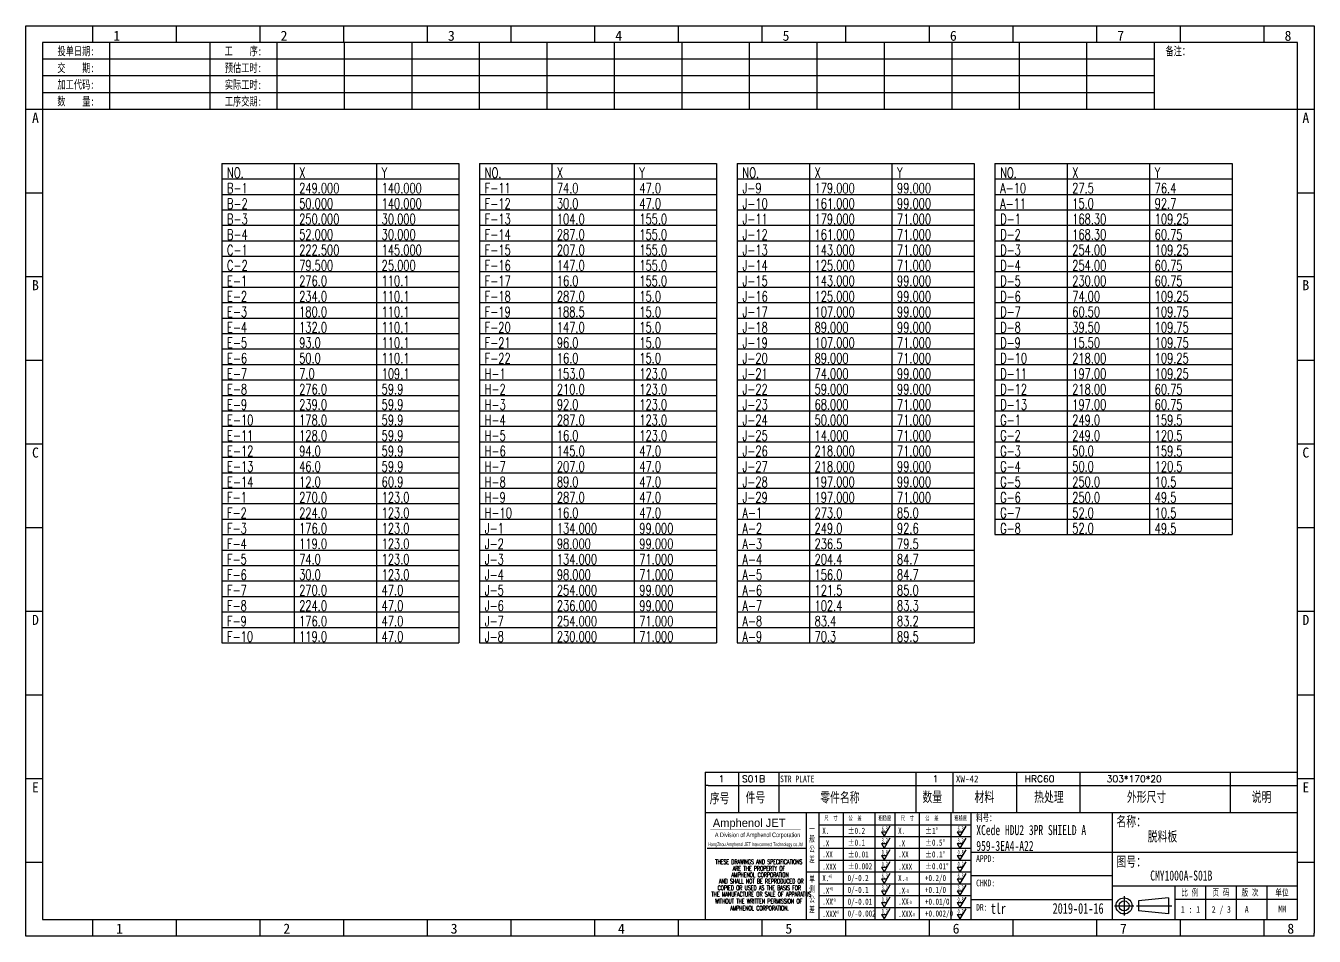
# Model space of a CAD drawing. Header units: millimetres. Extents: x -2852 to 5627, y -2271 to 1849.
# Drawn here: x 4997 to 5627, y -171 to 274 of the extents above; entities that cross this region are included whole.
import ezdxf
from ezdxf.enums import TextEntityAlignment as Align

# ---------------------------------------------------------------- set-up
doc = ezdxf.new("R2010")
doc.units = ezdxf.units.MM
doc.layers.add('1', color=7, linetype='Continuous')
doc.layers.add('41', color=1, linetype='Continuous')
doc.styles.add('CH', font='仿宋_GB2312_0.ttf')
doc.styles.add('jet01', font='simplex.shx', dxfattribs={"width": 0.7, "bigfont": 'hztxt.shx'})
doc.styles.add('SIMPLEX', font='SIMPLEX')
doc.styles.get("Standard").update_dxf_attribs({"font": '仿宋_GB2312_0.ttf', "width": 0.7})
doc.styles.add('TEXTSTYLE_1', font='TRIUMB.TTF')
doc.styles.add('TEXTSTYLE_2', font='TRIUM.TTF')
doc.styles.add('tk', font='', dxfattribs={"width": 0.7})
doc.styles.add('tk 2', font='仿宋_GB2312_0.ttf', dxfattribs={"width": 0.65})
doc.styles.add('tk 4', font='simplex.shx', dxfattribs={"width": 0.65, "bigfont": 'bigfont.shx'})
doc.styles.get('tk').set_extended_font_data('NSimSun')

# ---------------------------------------------------------------- blocks, each defined once
blk = doc.blocks.new('A3-N')
at = {"layer": '1', "color": 1}
for p, q in [((0, 0), (0, 296.73)), ((0, 296.73), (420, 296.73)), ((21.82, 291.27), (21.82, 296.73)), ((49.09, 291.27), (49.09, 296.73)), ((76.36, 291.27), (76.36, 296.73)), ((103.64, 291.27), (103.64, 296.73)), ((103.64, 291.27), (103.64, 296.73)), ((103.64, 291.27), (103.64, 296.73)), ((130.91, 291.27), (130.91, 296.73)), ((158.18, 291.27), (158.18, 296.73)), ((185.45, 291.27), (185.45, 296.73)), ((212.73, 291.27), (212.73, 296.73)), ((240, 291.27), (240, 296.73)), ((267.27, 291.27), (267.27, 296.73)), ((294.55, 291.27), (294.55, 296.73)), ((321.82, 291.27), (321.82, 296.73)), ((349.09, 291.27), (349.09, 296.73)), ((376.36, 291.27), (376.36, 296.73)), ((403.64, 291.27), (403.64, 296.73)), ((420, 296.73), (420, 1)), ((5.45, 269.45), (0, 269.45)), ((420, 269.45), (414.55, 269.45)), ((5.45, 242.18), (0, 242.18)), ((420, 242.18), (414.55, 242.18)), ((5.45, 214.91), (0, 214.91)), ((420, 214.91), (414.55, 214.91)), ((5.45, 187.64), (0, 187.64)), ((420, 187.64), (414.55, 187.64)), ((5.45, 160.36), (0, 160.36)), ((420, 160.36), (414.55, 160.36)), ((5.45, 133.09), (0, 133.09)), ((420, 133.09), (414.55, 133.09)), ((5.45, 105.82), (0, 105.82)), ((420, 105.82), (414.55, 105.82)), ((5.45, 78.55), (0, 78.55)), ((420, 78.55), (414.55, 78.55)), ((5.45, 51.27), (0, 51.27)), ((420, 51.27), (414.55, 51.27)), ((222.45, 49.09), (221.45, 49.09)), ((221.45, 49.09), (221.45, 40.36)), ((222.45, 49.09), (414.55, 49.09)), ((232.36, 49.09), (232.36, 40.36)), ((245.45, 49.09), (245.45, 40.36)), ((290.18, 49.09), (290.18, 40.36)), ((302.18, 49.09), (302.18, 40.36)), ((322.91, 49.09), (322.91, 40.36)), ((343.64, 49.09), (343.64, 40.36)), ((392.73, 40.36), (392.73, 49.09)), ((258.55, 40.36), (258.55, 5.44)), ((266.45, 40.36), (266.45, 5.44)), ((276.78, 40.36), (276.78, 5.45)), ((291.18, 40.36), (291.18, 5.45)), ((301.51, 40.37), (301.51, 5.46)), ((308.01, 40.36), (308.01, 5.45)), ((354.09, 40.36), (354.09, 5.45)), ((308.01, 32.39), (258.55, 32.39)), ((308.01, 28.54), (258.55, 28.54)), ((414.55, 27.27), (308.01, 27.27)), ((5.45, 24), (0, 24)), ((308.01, 24.69), (258.55, 24.69)), ((420, 24), (414.55, 24)), ((308.01, 16.99), (258.55, 16.99)), ((354.09, 19.63), (308.01, 19.63)), ((308.01, 13.14), (258.55, 13.14)), ((414.55, 16.36), (354.09, 16.36)), ((374.55, 16.36), (374.55, 5.45)), ((384.55, 16.36), (384.55, 5.45)), ((394.55, 16.36), (394.55, 5.45)), ((404.55, 16.36), (404.55, 5.45)), ((308.01, 9.29), (258.55, 9.29)), ((308.01, 11.99), (354.09, 11.99)), ((372.51, 12.49), (362.69, 11.5)), ((362.69, 11.5), (362.69, 8.23)), ((372.51, 12.49), (372.51, 7.25)), ((414.55, 12), (374.55, 12)), ((21.82, 0), (21.82, 5.45)), ((49.09, 0), (49.09, 5.45)), ((76.36, 0), (76.36, 5.45)), ((103.64, 0), (103.64, 5.45)), ((130.91, 0), (130.91, 5.45)), ((158.18, 0), (158.18, 5.45)), ((185.45, 0), (185.45, 5.45)), ((212.73, 0), (212.73, 5.45)), ((240, 0), (240, 5.45)), ((267.27, 0), (267.27, 5.45)), ((294.55, 0), (294.55, 5.45)), ((321.82, 0), (321.82, 5.45)), ((349.09, 0), (349.09, 5.45)), ((372.51, 7.25), (362.69, 8.23)), ((376.36, 0), (376.36, 5.45)), ((403.64, 0), (403.64, 5.45)), ((1, 0), (0, 0)), ((420, 0), (1, 0)), ((420, 0), (420, 1))]:
    blk.add_line(p, q, dxfattribs=at)
at = {"layer": '1'}
for p, q in [((414.55, 278.18), (414.55, 284.73)), ((221.45, 40.36), (221.45, 5.45)), ((221.45, 40.36), (414.55, 40.36)), ((221.45, 40.36), (414.55, 40.36)), ((254.41, 40.36), (254.41, 5.45)), ((283.28, 40.36), (283.28, 5.45)), ((308.01, 36.24), (258.55, 36.24)), ((222.08, 28.67), (254.12, 28.67)), ((308.01, 20.84), (254.41, 20.84))]:
    blk.add_line(p, q, dxfattribs=at)
at = {"layer": '1', "color": 1, "ltscale": 0.05}
for p, q in [((278.93, 34.04), (279.79, 32.56)), ((278.93, 34.04), (280.65, 34.04)), ((281.68, 35.84), (279.79, 32.56)), ((303.66, 34.05), (304.52, 32.56)), ((303.66, 34.05), (305.38, 34.05)), ((306.41, 35.84), (304.52, 32.56)), ((278.93, 30.19), (279.79, 28.71)), ((278.93, 30.19), (280.65, 30.19)), ((281.68, 31.99), (279.79, 28.71)), ((303.66, 30.2), (305.38, 30.2)), ((303.66, 30.2), (304.52, 28.71)), ((306.41, 31.99), (304.52, 28.71)), ((278.93, 26.34), (279.79, 24.86)), ((278.93, 26.34), (280.65, 26.34)), ((281.68, 28.14), (279.79, 24.86)), ((303.66, 26.35), (304.52, 24.86)), ((303.66, 26.35), (305.38, 26.35)), ((306.41, 28.14), (304.52, 24.86)), ((278.93, 22.49), (280.65, 22.49)), ((278.93, 22.49), (279.79, 21.01)), ((281.68, 24.29), (279.79, 21.01)), ((303.66, 22.5), (305.38, 22.5)), ((303.66, 22.5), (304.52, 21.01)), ((306.41, 24.29), (304.52, 21.01)), ((278.93, 18.66), (279.79, 17.17)), ((278.93, 18.66), (280.65, 18.66)), ((281.68, 20.45), (279.79, 17.17)), ((303.66, 18.66), (304.52, 17.18)), ((303.66, 18.66), (305.38, 18.66)), ((306.41, 20.46), (304.52, 17.18)), ((278.93, 14.81), (280.65, 14.81)), ((278.93, 14.81), (279.79, 13.32)), ((281.68, 16.6), (279.79, 13.32)), ((281.68, 12.75), (279.79, 9.47)), ((303.66, 14.81), (305.38, 14.81)), ((303.66, 14.81), (304.52, 13.33)), ((306.41, 16.61), (304.52, 13.33)), ((306.41, 12.76), (304.52, 9.48)), ((278.93, 10.96), (279.79, 9.47)), ((278.93, 10.96), (280.65, 10.96)), ((281.68, 8.9), (279.79, 5.62)), ((303.66, 10.96), (304.52, 9.48)), ((303.66, 10.96), (305.38, 10.96)), ((306.41, 8.91), (304.52, 5.63)), ((278.93, 7.11), (279.79, 5.62)), ((278.93, 7.11), (280.65, 7.11)), ((303.66, 7.11), (305.38, 7.11)), ((303.66, 7.11), (304.52, 5.63))]:
    blk.add_line(p, q, dxfattribs=at)
at = {"layer": '1', "color": 1, "ltscale": 0.1}
for p, q in [((358.01, 13.02), (358.01, 6.71)), ((354.86, 9.87), (361.17, 9.87)), ((362.03, 9.87), (373.54, 9.87))]:
    blk.add_line(p, q, dxfattribs=at)
at = {"layer": '1'}
blk.add_lwpolyline([(221.45, 5.45), (414.55, 5.45), (414.55, 291.27), (5.45, 291.27), (5.45, 5.45), (414.55, 5.45)], dxfattribs=at)
at = {"layer": '1', "color": 7, "linetype": 'Continuous', "const_width": 0.123}
blk.add_lwpolyline([(223.11, 34.74), (252.6, 34.76)], dxfattribs=at)
at = {"layer": '1', "color": 1}
for radius in [2.62, 1.64]:
    blk.add_circle((358.01, 9.87), radius, dxfattribs=at)
at = {"layer": '41'}
for p, q in [((27.27, 291.27), (27.27, 269.45)), ((60, 291.27), (60, 269.45)), ((81.82, 291.27), (81.82, 269.45)), ((103.82, 291.27), (103.82, 269.45)), ((125.82, 291.27), (125.82, 269.45)), ((147.82, 291.27), (147.82, 269.45)), ((169.82, 291.27), (169.82, 269.45)), ((191.82, 291.27), (191.82, 269.45)), ((213.82, 291.27), (213.82, 269.45)), ((235.82, 291.27), (235.82, 269.45)), ((257.82, 291.27), (257.82, 269.45)), ((279.82, 291.27), (279.82, 269.45)), ((301.82, 291.27), (301.82, 269.45)), ((323.82, 291.27), (323.82, 269.45)), ((345.82, 291.27), (345.82, 269.45)), ((367.82, 291.27), (367.82, 269.45)), ((367.82, 285.82), (5.45, 285.82)), ((367.82, 280.36), (5.45, 280.36)), ((367.82, 274.91), (5.45, 274.91)), ((414.55, 269.45), (5.45, 269.45))]:
    blk.add_line(p, q, dxfattribs=at)
at = {"layer": '1', "color": 1}
for s, p in [('1', (29.64, 295.11)), ('2', (84.18, 295.11)), ('3', (138.73, 295.11)), ('4', (193.27, 295.11)), ('5', (247.82, 295.11)), ('6', (302.36, 295.11)), ('7', (356.91, 295.11)), ('8', (411.45, 295.11)), ('1', (30.53, 4.11)), ('2', (85.08, 4.11)), ('3', (139.62, 4.11)), ('4', (194.17, 4.11)), ('5', (248.72, 4.11)), ('6', (303.26, 4.11)), ('7', (357.81, 4.11)), ('8', (412.35, 4.11))]:
    blk.add_text(s, height=3.27, dxfattribs=at).set_placement(p, align=Align.TOP_CENTER)
at = {"layer": '1', "style": 'tk', "width": 0.7}
for s, p in [('投单日期:', (16.36, 288.55)), ('工    序:', (70.91, 288.55)), ('备注：', (375.51, 288.55)), ('交    期:', (16.36, 283.09)), ('预估工时:', (70.91, 283.09)), ('加工代码:', (16.36, 277.64)), ('实际工时:', (70.91, 277.64)), ('数    量:', (16.36, 272.18)), ('工序交期:', (70.91, 272.18))]:
    blk.add_text(s, height=2.727, dxfattribs=at).set_placement(p, align=Align.MIDDLE)
at = {"layer": '1', "color": 1}
for s, p in [('A', (2.04, 268.36)), ('B', (2.04, 213.82)), ('C', (2.04, 159.27)), ('D', (2.04, 104.73)), ('E', (2.04, 50.18))]:
    blk.add_text(s, height=3.27, dxfattribs=at).set_placement(p, align=Align.TOP_LEFT)
for s, p in [('A', (418.37, 268.36)), ('B', (418.37, 213.82)), ('C', (418.37, 159.27)), ('D', (418.37, 104.73)), ('E', (418.37, 50.18))]:
    blk.add_text(s, height=3.27, dxfattribs=at).set_placement(p, align=Align.TOP_RIGHT)
at = {"layer": '1', "color": 1, "style": 'tk 2', "width": 0.7}
for s, height, p in [('序号', 3.273, (222.96, 43.34)), ('件号', 3.273, (234.62, 43.61)), ('零件名称', 3.273, (258.97, 43.61)), ('数量', 3.273, (292.3, 43.78)), ('材料', 3.273, (309.27, 43.78)), ('热处理', 3.273, (328.71, 43.78)), ('外形尺寸', 3.273, (358.94, 43.78)), ('说明', 3.273, (399.61, 43.78)), ('料号：', 2.182, (309.77, 37.46)), ('名称：', 3.273, (355.52, 35.79)), ('图号：', 3.273, (355.52, 22.7)), ('比 例', 2.182, (376.69, 13.18)), ('页 码', 2.182, (386.85, 13.18)), ('版 次', 2.182, (396.31, 13.18)), ('单位', 2.182, (407.35, 13.18))]:
    blk.add_text(s, height=height, dxfattribs=at).set_placement(p)
at = {"layer": '1', "color": 7, "linetype": 'Continuous', "style": 'TEXTSTYLE_1'}
blk.add_text('Amphenol JET', height=2.7, dxfattribs=at).set_placement((223.96, 35.61))
at = {"layer": '1', "color": 7, "linetype": 'Continuous'}
for s, height, style, width, p in [('A Division of Amphenol Corporation', 1.5, 'TEXTSTYLE_2', 0.7, (224.64, 32.29)), ('HangZhou Amphenol JET Interconnect Technology co.,ltd ', 1.2, 'TEXTSTYLE_2', 0.6, (222.47, 29.36)), ('THESE DRAWINGS AND SPECIFICATIONS', 1.5, 'tk 4', 0.6, (224.73, 23.52)), ('ARE THE PROPERTY OF', 1.5, 'tk 4', 0.6, (230.45, 21.35)), ('AND SHALL NOT BE REPRODUCED OR', 1.5, 'tk 4', 0.6, (225.95, 17.17)), ('AMPHENOL CORPORATION', 1.5, 'tk 4', 0.6, (230.04, 19.27)), ('THE MANUFACTURE OR SALE OF APPARATUS', 1.5, 'tk 4', 0.6, (223.5, 12.92)), ('COPIED OR USED AS THE BASIS FOR', 1.5, 'tk 4', 0.6, (225.54, 15.02)), ('WITHOUT THE WRITTEN PERMISSION OF', 1.5, 'tk 4', 0.6, (224.73, 10.67)), ('AMPHENOL CORPORATION.', 1.5, 'tk 4', 0.6, (229.63, 8.4))]:
    blk.add_text(s, height=height, dxfattribs=dict(at, style=style, width=width)).set_placement(p)
at = {"layer": '1', "color": 1, "style": 'tk 2', "width": 0.7}
for s, p in [('X.', (259.64, 34.37)), ('%%P0.2', (267.9, 34.37)), ('X.', (284.37, 34.37)), ('%%P1%%D', (293.12, 34.37)), ('.X', (259.64, 30.28)), ('%%P0.1', (267.9, 30.52)), ('.X', (284.37, 30.28)), ('%%P0.5%%D', (293.12, 30.52)), ('.XX', (259.64, 26.71)), ('%%P0.01', (267.9, 26.67)), ('.XX', (284.37, 26.71)), ('%%P0.1%%D', (293.12, 26.67)), ('.XXX', (259.64, 22.68)), ('%%P0.002', (267.9, 22.82)), ('.XXX', (284.37, 22.68)), ('%%P0.01%%D', (293.12, 22.82)), ('X.', (259.64, 18.97)), ('0/-0.2', (267.9, 18.97)), ('X.', (284.37, 18.97)), ('+0.2/0', (293.12, 18.97)), ('.X', (259.64, 14.88)), ('0/-0.1', (267.9, 15.12)), ('.X', (284.37, 14.88)), ('+0.1/0', (293.12, 15.12)), ('.XX', (259.64, 11.31)), ('0/-0.01', (267.9, 11.27)), ('0/-0.002', (267.9, 7.42)), ('.XX', (284.37, 11.31)), ('+0.01/0', (293.12, 11.27)), ('+0.002/0', (293.12, 7.42)), ('.XXX', (259.64, 7.28)), ('.XXX', (284.37, 7.28))]:
    blk.add_text(s, height=2, dxfattribs=at).set_placement(p, align=Align.MIDDLE_LEFT)
at = {"layer": '1', "color": 1, "ltscale": 0.05, "style": 'tk 2', "width": 0.5}
for s, p in [('6.3', (279.01, 34.26)), ('6.3', (303.74, 34.27)), ('3.2', (279.01, 30.41)), ('3.2', (303.74, 30.42)), ('0.8', (279.01, 26.56)), ('0.8', (303.74, 26.57)), ('0.2', (279.01, 22.71)), ('0.2', (303.74, 22.72)), ('6.3', (279.01, 18.87)), ('6.3', (303.74, 18.88)), ('3.2', (279.01, 15.02)), ('0.8', (279.01, 11.17)), ('3.2', (303.74, 15.03)), ('0.8', (303.74, 11.18)), ('0.2', (279.01, 7.32)), ('0.2', (303.74, 7.33))]:
    blk.add_text(s, height=1.6, dxfattribs=at).set_placement(p)
at = {"layer": '1', "style": 'tk 2', "width": 0.7}
for s, p in [('APPD:', (309.77, 24.21)), ('CHKD:', (309.77, 16.27)), ('DR:', (309.77, 8.35))]:
    blk.add_text(s, height=2.182, dxfattribs=at).set_placement(p)
at = {"layer": '1', "color": 7, "style": 'tk 2', "width": 0.7}
blk.add_text('MM', height=2.182, dxfattribs=at).set_placement((408.31, 7.75))
at = {"layer": '1', "color": 1, "ltscale": 0.05, "char_height": 1.5, "width": 6.3627, "attachment_point": 1, "style": 'tk 2'}
for s, insert in [('尺  寸', (260.31, 39.25)), ('公  差', (268.17, 39.25)), ('粗糙度', (277.98, 39.25)), ('尺  寸', (285.2, 39.25)), ('公  差', (293.18, 39.25)), ('粗糙度', (302.71, 39.26))]:
    blk.add_mtext(s, dxfattribs=dict(at, insert=insert))
at = {"layer": '1', "ltscale": 0.05, "char_height": 2, "width": 2.5195, "attachment_point": 1, "style": 'tk 2'}
for s, insert in [('一般公差', (255.39, 36.11)), ('单侧公差', (255.39, 19.71))]:
    blk.add_mtext(s, dxfattribs=dict(at, insert=insert))
at = {"layer": '1', "color": 1, "ltscale": 0.05, "char_height": 1.2, "width": 5.1396, "attachment_point": 1, "line_spacing_factor": 0.8, "style": 'tk 2'}
for s, insert in [('+0', (261.58, 20.13)), ('-0', (286.31, 19.33)), ('+0', (261.88, 16.09)), ('-0', (286.61, 15.29)), ('+0', (262.79, 12.45)), ('+0', (263.87, 8.44)), ('-0', (287.51, 11.65)), ('-0', (288.59, 7.64))]:
    blk.add_mtext(s, dxfattribs=dict(at, insert=insert))
at = {"layer": '1', "style": 'tk 2', "width": 0.7}
for tag, p in [('PATR-NO1', (309.84, 32.96)), ('TITLE', (365.74, 30.9)), ('PATR-NO2', (309.84, 27.81)), ('DWG-NO:', (366.54, 18.14))]:
    blk.add_attdef(tag, p, '', height=3.27, dxfattribs=at)
at = {"layer": '1', "color": 1, "style": 'tk 2', "width": 0.7}
for tag, p in [('DRAW', (314.55, 7.27)), ('DATE', (334.72, 7.32))]:
    blk.add_attdef(tag, p, '', height=3.49, dxfattribs=at)
at = {"layer": '1', "style": 'tk 2', "width": 0.7}
for tag, p in [('SCALE', (376.55, 8.73)), ('SHEET', (386.6, 8.72)), ('REV', (397.38, 8.73))]:
    blk.add_attdef(tag, text='', height=2.18, dxfattribs=at).set_placement(p, align=Align.MIDDLE_LEFT)
blk = doc.blocks.new('FB3')
at = {"layer": '1', "color": 1}
for p, q in [((0, 4.36), (193.09, 4.36)), ((0, 4.36), (0, 0)), ((10.91, 4.36), (10.91, 0)), ((24, 4.36), (24, 0)), ((68.73, 4.36), (68.73, 0)), ((80.73, 4.36), (80.73, 0)), ((101.45, 4.36), (101.45, 0)), ((122.18, 4.36), (122.18, 0)), ((171.27, 0), (171.27, 4.36))]:
    blk.add_line(p, q, dxfattribs=at)
at = {"layer": '1'}
for tag, style, p in [('ITEM', 'SIMPLEX', (4.36, 2.18)), ('PARTNO', 'SIMPLEX', (12, 2.18)), ('QTY', 'SIMPLEX', (74.18, 2.18)), ('MATL', 'CH', (81.72, 2.18)), ('FINISH', 'SIMPLEX', (104.17, 2.18)), ('SPEC', 'SIMPLEX', (130.91, 2.18)), ('REMARK', 'SIMPLEX', (174.06, 2.18))]:
    blk.add_attdef(tag, text='', height=2.18, dxfattribs=dict(at, style=style)).set_placement(p, align=Align.MIDDLE_LEFT)
at = {"layer": '1', "style": 'tk', "width": 0.7}
blk.add_attdef('DIE', text='', height=2.18, dxfattribs=at).set_placement((24.43, 2.18), align=Align.MIDDLE_LEFT)

msp = doc.modelspace()

# ---------------------------------------------------------------- linework, layer by layer
at = {"layer": '41', "ltscale": 0.05}
for p, q in [((5092.6223, 206.9382), (5208.5423, 206.9382)), ((5092.6223, 206.9382), (5092.6223, -27.4218)), ((5127.9023, 206.9382), (5127.9023, -27.4218)), ((5168.2223, 206.9382), (5168.2223, -27.4218)), ((5208.5423, 206.9382), (5208.5423, -27.4218)), ((5218.6223, 206.9382), (5334.5423, 206.9382)), ((5218.6223, 206.9382), (5218.6223, -27.4218)), ((5253.9023, 206.9382), (5253.9023, -27.4218)), ((5294.2223, 206.9382), (5294.2223, -27.4218)), ((5334.5423, 206.9382), (5334.5423, -27.4218)), ((5344.6223, 206.9382), (5460.5423, 206.9382)), ((5344.6223, 206.9382), (5344.6223, -27.4218)), ((5379.9023, 206.9382), (5379.9023, -27.4218)), ((5420.2223, 206.9382), (5420.2223, -27.4218)), ((5460.5423, 206.9382), (5460.5423, -27.4218)), ((5470.6223, 206.9382), (5586.5423, 206.9382)), ((5470.6223, 206.9382), (5470.6223, 25.4982)), ((5505.9023, 206.9382), (5505.9023, 25.4982)), ((5546.2223, 206.9382), (5546.2223, 25.4982)), ((5586.5423, 206.9382), (5586.5423, 25.4982)), ((5092.6223, 199.3782), (5208.5423, 199.3782)), ((5218.6223, 199.3782), (5334.5423, 199.3782)), ((5344.6223, 199.3782), (5460.5423, 199.3782)), ((5470.6223, 199.3782), (5586.5423, 199.3782)), ((5092.6223, 191.8182), (5208.5423, 191.8182)), ((5218.6223, 191.8182), (5334.5423, 191.8182)), ((5344.6223, 191.8182), (5460.5423, 191.8182)), ((5470.6223, 191.8182), (5586.5423, 191.8182)), ((5092.6223, 184.2582), (5208.5423, 184.2582)), ((5218.6223, 184.2582), (5334.5423, 184.2582)), ((5344.6223, 184.2582), (5460.5423, 184.2582)), ((5470.6223, 184.2582), (5586.5423, 184.2582)), ((5092.6223, 176.6982), (5208.5423, 176.6982)), ((5218.6223, 176.6982), (5334.5423, 176.6982)), ((5344.6223, 176.6982), (5460.5423, 176.6982)), ((5470.6223, 176.6982), (5586.5423, 176.6982)), ((5092.6223, 169.1382), (5208.5423, 169.1382)), ((5218.6223, 169.1382), (5334.5423, 169.1382)), ((5344.6223, 169.1382), (5460.5423, 169.1382)), ((5470.6223, 169.1382), (5586.5423, 169.1382)), ((5092.6223, 161.5782), (5208.5423, 161.5782)), ((5218.6223, 161.5782), (5334.5423, 161.5782)), ((5344.6223, 161.5782), (5460.5423, 161.5782)), ((5470.6223, 161.5782), (5586.5423, 161.5782)), ((5092.6223, 154.0182), (5208.5423, 154.0182)), ((5218.6223, 154.0182), (5334.5423, 154.0182)), ((5344.6223, 154.0182), (5460.5423, 154.0182)), ((5470.6223, 154.0182), (5586.5423, 154.0182)), ((5092.6223, 146.4582), (5208.5423, 146.4582)), ((5218.6223, 146.4582), (5334.5423, 146.4582)), ((5344.6223, 146.4582), (5460.5423, 146.4582)), ((5470.6223, 146.4582), (5586.5423, 146.4582)), ((5092.6223, 138.8982), (5208.5423, 138.8982)), ((5218.6223, 138.8982), (5334.5423, 138.8982)), ((5344.6223, 138.8982), (5460.5423, 138.8982)), ((5470.6223, 138.8982), (5586.5423, 138.8982)), ((5092.6223, 131.3382), (5208.5423, 131.3382)), ((5218.6223, 131.3382), (5334.5423, 131.3382)), ((5344.6223, 131.3382), (5460.5423, 131.3382)), ((5470.6223, 131.3382), (5586.5423, 131.3382)), ((5092.6223, 123.7782), (5208.5423, 123.7782)), ((5218.6223, 123.7782), (5334.5423, 123.7782)), ((5344.6223, 123.7782), (5460.5423, 123.7782)), ((5470.6223, 123.7782), (5586.5423, 123.7782)), ((5092.6223, 116.2182), (5208.5423, 116.2182)), ((5218.6223, 116.2182), (5334.5423, 116.2182)), ((5344.6223, 116.2182), (5460.5423, 116.2182)), ((5470.6223, 116.2182), (5586.5423, 116.2182)), ((5092.6223, 108.6582), (5208.5423, 108.6582)), ((5218.6223, 108.6582), (5334.5423, 108.6582)), ((5344.6223, 108.6582), (5460.5423, 108.6582)), ((5470.6223, 108.6582), (5586.5423, 108.6582)), ((5092.6223, 101.0982), (5208.5423, 101.0982)), ((5218.6223, 101.0982), (5334.5423, 101.0982)), ((5344.6223, 101.0982), (5460.5423, 101.0982)), ((5470.6223, 101.0982), (5586.5423, 101.0982)), ((5092.6223, 93.5382), (5208.5423, 93.5382)), ((5218.6223, 93.5382), (5334.5423, 93.5382)), ((5344.6223, 93.5382), (5460.5423, 93.5382)), ((5470.6223, 93.5382), (5586.5423, 93.5382)), ((5092.6223, 85.9782), (5208.5423, 85.9782)), ((5218.6223, 85.9782), (5334.5423, 85.9782)), ((5344.6223, 85.9782), (5460.5423, 85.9782)), ((5470.6223, 85.9782), (5586.5423, 85.9782)), ((5092.6223, 78.4182), (5208.5423, 78.4182)), ((5218.6223, 78.4182), (5334.5423, 78.4182)), ((5344.6223, 78.4182), (5460.5423, 78.4182)), ((5470.6223, 78.4182), (5586.5423, 78.4182)), ((5092.6223, 70.8582), (5208.5423, 70.8582)), ((5218.6223, 70.8582), (5334.5423, 70.8582)), ((5344.6223, 70.8582), (5460.5423, 70.8582)), ((5470.6223, 70.8582), (5586.5423, 70.8582)), ((5092.6223, 63.2982), (5208.5423, 63.2982)), ((5218.6223, 63.2982), (5334.5423, 63.2982)), ((5344.6223, 63.2982), (5460.5423, 63.2982)), ((5470.6223, 63.2982), (5586.5423, 63.2982)), ((5092.6223, 55.7382), (5208.5423, 55.7382)), ((5218.6223, 55.7382), (5334.5423, 55.7382)), ((5344.6223, 55.7382), (5460.5423, 55.7382)), ((5470.6223, 55.7382), (5586.5423, 55.7382)), ((5092.6223, 48.1782), (5208.5423, 48.1782)), ((5218.6223, 48.1782), (5334.5423, 48.1782)), ((5344.6223, 48.1782), (5460.5423, 48.1782)), ((5470.6223, 48.1782), (5586.5423, 48.1782)), ((5092.6223, 40.6182), (5208.5423, 40.6182)), ((5218.6223, 40.6182), (5334.5423, 40.6182)), ((5344.6223, 40.6182), (5460.5423, 40.6182)), ((5470.6223, 40.6182), (5586.5423, 40.6182)), ((5092.6223, 33.0582), (5208.5423, 33.0582)), ((5218.6223, 33.0582), (5334.5423, 33.0582)), ((5344.6223, 33.0582), (5460.5423, 33.0582)), ((5470.6223, 33.0582), (5586.5423, 33.0582)), ((5092.6223, 25.4982), (5208.5423, 25.4982)), ((5218.6223, 25.4982), (5334.5423, 25.4982)), ((5344.6223, 25.4982), (5460.5423, 25.4982)), ((5470.6223, 25.4982), (5586.5423, 25.4982)), ((5092.6223, 17.9382), (5208.5423, 17.9382)), ((5218.6223, 17.9382), (5334.5423, 17.9382)), ((5344.6223, 17.9382), (5460.5423, 17.9382)), ((5092.6223, 10.3782), (5208.5423, 10.3782)), ((5218.6223, 10.3782), (5334.5423, 10.3782)), ((5344.6223, 10.3782), (5460.5423, 10.3782)), ((5092.6223, 2.8182), (5208.5423, 2.8182)), ((5218.6223, 2.8182), (5334.5423, 2.8182)), ((5344.6223, 2.8182), (5460.5423, 2.8182)), ((5092.6223, -4.7418), (5208.5423, -4.7418)), ((5218.6223, -4.7418), (5334.5423, -4.7418)), ((5344.6223, -4.7418), (5460.5423, -4.7418)), ((5092.6223, -12.3018), (5208.5423, -12.3018)), ((5218.6223, -12.3018), (5334.5423, -12.3018)), ((5344.6223, -12.3018), (5460.5423, -12.3018)), ((5092.6223, -19.8618), (5208.5423, -19.8618)), ((5218.6223, -19.8618), (5334.5423, -19.8618)), ((5344.6223, -19.8618), (5460.5423, -19.8618)), ((5092.6223, -27.4218), (5208.5423, -27.4218)), ((5218.6223, -27.4218), (5334.5423, -27.4218)), ((5344.6223, -27.4218), (5460.5423, -27.4218))]:
    msp.add_line(p, q, dxfattribs=at)

# ---------------------------------------------------------------- block references
at = {"layer": '1', "ltscale": 0.05, "xscale": 1.5, "yscale": 1.5, "zscale": 1.5}
for name, p, values in [('A3-N', (4996.7373, -170.8642), {'DWG-NO:': 'CMY1000A-S01B', 'TITLE': '脱料板', 'REV': 'A', 'SHEET': '2 / 3', 'DRAW': 'tlr', 'DATE': '2019-01-16', 'PATR-NO1': 'XCede HDU2 3PR SHIELD A', 'PATR-NO2': '959-3EA4-A22', 'SCALE': '1 : 1'}), ('FB3', (5328.9191, -97.2278), {'PARTNO': 'S01B', 'ITEM': '1', 'DIE': 'STR PLATE', 'QTY': '1', 'MATL': 'XW-42', 'FINISH': 'HRC60', 'SPEC': '303*170*20'})]:
    msp.add_blockref(name, p, dxfattribs=at).add_auto_attribs(values)

# ---------------------------------------------------------------- texts
at = {"layer": '41', "ltscale": 0.05, "style": 'jet01', "width": 0.7}
for s, p in [('NO.', (5095.1423, 199.8822)), ('X', (5130.4223, 199.8822)), ('Y', (5170.7423, 199.8822)), ('NO.', (5221.1423, 199.8822)), ('X', (5256.4223, 199.8822)), ('Y', (5296.7423, 199.8822)), ('NO.', (5347.1423, 199.8822)), ('X', (5382.4223, 199.8822)), ('Y', (5422.7423, 199.8822)), ('NO.', (5473.1423, 199.8822)), ('X', (5508.4223, 199.8822)), ('Y', (5548.7423, 199.8822)), ('B-1', (5095.1423, 192.3222)), ('249.000', (5130.4223, 192.3222)), ('140.000', (5170.7423, 192.3222)), ('F-11', (5221.1423, 192.3222)), ('74.0', (5256.4223, 192.3222)), ('47.0', (5296.7423, 192.3222)), ('J-9', (5347.1423, 192.3222)), ('179.000', (5382.4223, 192.3222)), ('99.000', (5422.7423, 192.3222)), ('A-10', (5473.1423, 192.3222)), ('27.5', (5508.4223, 192.3222)), ('76.4', (5548.7423, 192.3222)), ('B-2', (5095.1423, 184.7622)), ('50.000', (5130.4223, 184.7622)), ('140.000', (5170.7423, 184.7622)), ('F-12', (5221.1423, 184.7622)), ('30.0', (5256.4223, 184.7622)), ('47.0', (5296.7423, 184.7622)), ('J-10', (5347.1423, 184.7622)), ('161.000', (5382.4223, 184.7622)), ('99.000', (5422.7423, 184.7622)), ('A-11', (5473.1423, 184.7622)), ('15.0', (5508.4223, 184.7622)), ('92.7', (5548.7423, 184.7622)), ('B-3', (5095.1423, 177.2022)), ('250.000', (5130.4223, 177.2022)), ('30.000', (5170.7423, 177.2022)), ('F-13', (5221.1423, 177.2022)), ('104.0', (5256.4223, 177.2022)), ('155.0', (5296.7423, 177.2022)), ('J-11', (5347.1423, 177.2022)), ('179.000', (5382.4223, 177.2022)), ('71.000', (5422.7423, 177.2022)), ('D-1', (5473.1423, 177.2022)), ('168.30', (5508.4223, 177.2022)), ('109.25', (5548.7423, 177.2022)), ('B-4', (5095.1423, 169.6422)), ('52.000', (5130.4223, 169.6422)), ('30.000', (5170.7423, 169.6422)), ('F-14', (5221.1423, 169.6422)), ('287.0', (5256.4223, 169.6422)), ('155.0', (5296.7423, 169.6422)), ('J-12', (5347.1423, 169.6422)), ('161.000', (5382.4223, 169.6422)), ('71.000', (5422.7423, 169.6422)), ('D-2', (5473.1423, 169.6422)), ('168.30', (5508.4223, 169.6422)), ('60.75', (5548.7423, 169.6422)), ('C-1', (5095.1423, 162.0822)), ('222.500', (5130.4223, 162.0822)), ('145.000', (5170.7423, 162.0822)), ('F-15', (5221.1423, 162.0822)), ('207.0', (5256.4223, 162.0822)), ('155.0', (5296.7423, 162.0822)), ('J-13', (5347.1423, 162.0822)), ('143.000', (5382.4223, 162.0822)), ('71.000', (5422.7423, 162.0822)), ('D-3', (5473.1423, 162.0822)), ('254.00', (5508.4223, 162.0822)), ('109.25', (5548.7423, 162.0822)), ('C-2', (5095.1423, 154.5222)), ('79.500', (5130.4223, 154.5222)), ('25.000', (5170.7423, 154.5222)), ('F-16', (5221.1423, 154.5222)), ('147.0', (5256.4223, 154.5222)), ('155.0', (5296.7423, 154.5222)), ('J-14', (5347.1423, 154.5222)), ('125.000', (5382.4223, 154.5222)), ('71.000', (5422.7423, 154.5222)), ('D-4', (5473.1423, 154.5222)), ('254.00', (5508.4223, 154.5222)), ('60.75', (5548.7423, 154.5222)), ('E-1', (5095.1423, 146.9622)), ('276.0', (5130.4223, 146.9622)), ('110.1', (5170.7423, 146.9622)), ('F-17', (5221.1423, 146.9622)), ('16.0', (5256.4223, 146.9622)), ('155.0', (5296.7423, 146.9622)), ('J-15', (5347.1423, 146.9622)), ('143.000', (5382.4223, 146.9622)), ('99.000', (5422.7423, 146.9622)), ('D-5', (5473.1423, 146.9622)), ('230.00', (5508.4223, 146.9622)), ('60.75', (5548.7423, 146.9622)), ('E-2', (5095.1423, 139.4022)), ('234.0', (5130.4223, 139.4022)), ('110.1', (5170.7423, 139.4022)), ('F-18', (5221.1423, 139.4022)), ('287.0', (5256.4223, 139.4022)), ('15.0', (5296.7423, 139.4022)), ('J-16', (5347.1423, 139.4022)), ('125.000', (5382.4223, 139.4022)), ('99.000', (5422.7423, 139.4022)), ('D-6', (5473.1423, 139.4022)), ('74.00', (5508.4223, 139.4022)), ('109.25', (5548.7423, 139.4022)), ('E-3', (5095.1423, 131.8422)), ('180.0', (5130.4223, 131.8422)), ('110.1', (5170.7423, 131.8422)), ('F-19', (5221.1423, 131.8422)), ('188.5', (5256.4223, 131.8422)), ('15.0', (5296.7423, 131.8422)), ('J-17', (5347.1423, 131.8422)), ('107.000', (5382.4223, 131.8422)), ('99.000', (5422.7423, 131.8422)), ('D-7', (5473.1423, 131.8422)), ('60.50', (5508.4223, 131.8422)), ('109.75', (5548.7423, 131.8422)), ('E-4', (5095.1423, 124.2822)), ('132.0', (5130.4223, 124.2822)), ('110.1', (5170.7423, 124.2822)), ('F-20', (5221.1423, 124.2822)), ('147.0', (5256.4223, 124.2822)), ('15.0', (5296.7423, 124.2822)), ('J-18', (5347.1423, 124.2822)), ('89.000', (5382.4223, 124.2822)), ('99.000', (5422.7423, 124.2822)), ('D-8', (5473.1423, 124.2822)), ('39.50', (5508.4223, 124.2822)), ('109.75', (5548.7423, 124.2822)), ('E-5', (5095.1423, 116.7222)), ('93.0', (5130.4223, 116.7222)), ('110.1', (5170.7423, 116.7222)), ('F-21', (5221.1423, 116.7222)), ('96.0', (5256.4223, 116.7222)), ('15.0', (5296.7423, 116.7222)), ('J-19', (5347.1423, 116.7222)), ('107.000', (5382.4223, 116.7222)), ('71.000', (5422.7423, 116.7222)), ('D-9', (5473.1423, 116.7222)), ('15.50', (5508.4223, 116.7222)), ('109.75', (5548.7423, 116.7222)), ('E-6', (5095.1423, 109.1622)), ('50.0', (5130.4223, 109.1622)), ('110.1', (5170.7423, 109.1622)), ('F-22', (5221.1423, 109.1622)), ('16.0', (5256.4223, 109.1622)), ('15.0', (5296.7423, 109.1622)), ('J-20', (5347.1423, 109.1622)), ('89.000', (5382.4223, 109.1622)), ('71.000', (5422.7423, 109.1622)), ('D-10', (5473.1423, 109.1622)), ('218.00', (5508.4223, 109.1622)), ('109.25', (5548.7423, 109.1622)), ('E-7', (5095.1423, 101.6022)), ('7.0', (5130.4223, 101.6022)), ('109.1', (5170.7423, 101.6022)), ('H-1', (5221.1423, 101.6022)), ('153.0', (5256.4223, 101.6022)), ('123.0', (5296.7423, 101.6022)), ('J-21', (5347.1423, 101.6022)), ('74.000', (5382.4223, 101.6022)), ('99.000', (5422.7423, 101.6022)), ('D-11', (5473.1423, 101.6022)), ('197.00', (5508.4223, 101.6022)), ('109.25', (5548.7423, 101.6022)), ('E-8', (5095.1423, 94.0422)), ('276.0', (5130.4223, 94.0422)), ('59.9', (5170.7423, 94.0422)), ('H-2', (5221.1423, 94.0422)), ('210.0', (5256.4223, 94.0422)), ('123.0', (5296.7423, 94.0422)), ('J-22', (5347.1423, 94.0422)), ('59.000', (5382.4223, 94.0422)), ('99.000', (5422.7423, 94.0422)), ('D-12', (5473.1423, 94.0422)), ('218.00', (5508.4223, 94.0422)), ('60.75', (5548.7423, 94.0422)), ('E-9', (5095.1423, 86.4822)), ('239.0', (5130.4223, 86.4822)), ('59.9', (5170.7423, 86.4822)), ('H-3', (5221.1423, 86.4822)), ('92.0', (5256.4223, 86.4822)), ('123.0', (5296.7423, 86.4822)), ('J-23', (5347.1423, 86.4822)), ('68.000', (5382.4223, 86.4822)), ('71.000', (5422.7423, 86.4822)), ('D-13', (5473.1423, 86.4822)), ('197.00', (5508.4223, 86.4822)), ('60.75', (5548.7423, 86.4822)), ('E-10', (5095.1423, 78.9222)), ('178.0', (5130.4223, 78.9222)), ('59.9', (5170.7423, 78.9222)), ('H-4', (5221.1423, 78.9222)), ('287.0', (5256.4223, 78.9222)), ('123.0', (5296.7423, 78.9222)), ('J-24', (5347.1423, 78.9222)), ('50.000', (5382.4223, 78.9222)), ('71.000', (5422.7423, 78.9222)), ('G-1', (5473.1423, 78.9222)), ('249.0', (5508.4223, 78.9222)), ('159.5', (5548.7423, 78.9222)), ('E-11', (5095.1423, 71.3622)), ('128.0', (5130.4223, 71.3622)), ('59.9', (5170.7423, 71.3622)), ('H-5', (5221.1423, 71.3622)), ('16.0', (5256.4223, 71.3622)), ('123.0', (5296.7423, 71.3622)), ('J-25', (5347.1423, 71.3622)), ('14.000', (5382.4223, 71.3622)), ('71.000', (5422.7423, 71.3622)), ('G-2', (5473.1423, 71.3622)), ('249.0', (5508.4223, 71.3622)), ('120.5', (5548.7423, 71.3622)), ('E-12', (5095.1423, 63.8022)), ('94.0', (5130.4223, 63.8022)), ('59.9', (5170.7423, 63.8022)), ('H-6', (5221.1423, 63.8022)), ('145.0', (5256.4223, 63.8022)), ('47.0', (5296.7423, 63.8022)), ('J-26', (5347.1423, 63.8022)), ('218.000', (5382.4223, 63.8022)), ('71.000', (5422.7423, 63.8022)), ('G-3', (5473.1423, 63.8022)), ('50.0', (5508.4223, 63.8022)), ('159.5', (5548.7423, 63.8022)), ('E-13', (5095.1423, 56.2422)), ('46.0', (5130.4223, 56.2422)), ('59.9', (5170.7423, 56.2422)), ('H-7', (5221.1423, 56.2422)), ('207.0', (5256.4223, 56.2422)), ('47.0', (5296.7423, 56.2422)), ('J-27', (5347.1423, 56.2422)), ('218.000', (5382.4223, 56.2422)), ('99.000', (5422.7423, 56.2422)), ('G-4', (5473.1423, 56.2422)), ('50.0', (5508.4223, 56.2422)), ('120.5', (5548.7423, 56.2422)), ('E-14', (5095.1423, 48.6822)), ('12.0', (5130.4223, 48.6822)), ('60.9', (5170.7423, 48.6822)), ('H-8', (5221.1423, 48.6822)), ('89.0', (5256.4223, 48.6822)), ('47.0', (5296.7423, 48.6822)), ('J-28', (5347.1423, 48.6822)), ('197.000', (5382.4223, 48.6822)), ('99.000', (5422.7423, 48.6822)), ('G-5', (5473.1423, 48.6822)), ('250.0', (5508.4223, 48.6822)), ('10.5', (5548.7423, 48.6822)), ('F-1', (5095.1423, 41.1222)), ('270.0', (5130.4223, 41.1222)), ('123.0', (5170.7423, 41.1222)), ('H-9', (5221.1423, 41.1222)), ('287.0', (5256.4223, 41.1222)), ('47.0', (5296.7423, 41.1222)), ('J-29', (5347.1423, 41.1222)), ('197.000', (5382.4223, 41.1222)), ('71.000', (5422.7423, 41.1222)), ('G-6', (5473.1423, 41.1222)), ('250.0', (5508.4223, 41.1222)), ('49.5', (5548.7423, 41.1222)), ('F-2', (5095.1423, 33.5622)), ('224.0', (5130.4223, 33.5622)), ('123.0', (5170.7423, 33.5622)), ('H-10', (5221.1423, 33.5622)), ('16.0', (5256.4223, 33.5622)), ('47.0', (5296.7423, 33.5622)), ('A-1', (5347.1423, 33.5622)), ('273.0', (5382.4223, 33.5622)), ('85.0', (5422.7423, 33.5622)), ('G-7', (5473.1423, 33.5622)), ('52.0', (5508.4223, 33.5622)), ('10.5', (5548.7423, 33.5622)), ('F-3', (5095.1423, 26.0022)), ('176.0', (5130.4223, 26.0022)), ('123.0', (5170.7423, 26.0022)), ('J-1', (5221.1423, 26.0022)), ('134.000', (5256.4223, 26.0022)), ('99.000', (5296.7423, 26.0022)), ('A-2', (5347.1423, 26.0022)), ('249.0', (5382.4223, 26.0022)), ('92.6', (5422.7423, 26.0022)), ('G-8', (5473.1423, 26.0022)), ('52.0', (5508.4223, 26.0022)), ('49.5', (5548.7423, 26.0022)), ('F-4', (5095.1423, 18.4422)), ('119.0', (5130.4223, 18.4422)), ('123.0', (5170.7423, 18.4422)), ('J-2', (5221.1423, 18.4422)), ('98.000', (5256.4223, 18.4422)), ('99.000', (5296.7423, 18.4422)), ('A-3', (5347.1423, 18.4422)), ('236.5', (5382.4223, 18.4422)), ('79.5', (5422.7423, 18.4422)), ('F-5', (5095.1423, 10.8822)), ('74.0', (5130.4223, 10.8822)), ('123.0', (5170.7423, 10.8822)), ('J-3', (5221.1423, 10.8822)), ('134.000', (5256.4223, 10.8822)), ('71.000', (5296.7423, 10.8822)), ('A-4', (5347.1423, 10.8822)), ('204.4', (5382.4223, 10.8822)), ('84.7', (5422.7423, 10.8822)), ('F-6', (5095.1423, 3.3222)), ('30.0', (5130.4223, 3.3222)), ('123.0', (5170.7423, 3.3222)), ('J-4', (5221.1423, 3.3222)), ('98.000', (5256.4223, 3.3222)), ('71.000', (5296.7423, 3.3222)), ('A-5', (5347.1423, 3.3222)), ('156.0', (5382.4223, 3.3222)), ('84.7', (5422.7423, 3.3222)), ('F-7', (5095.1423, -4.2378)), ('270.0', (5130.4223, -4.2378)), ('47.0', (5170.7423, -4.2378)), ('J-5', (5221.1423, -4.2378)), ('254.000', (5256.4223, -4.2378)), ('99.000', (5296.7423, -4.2378)), ('A-6', (5347.1423, -4.2378)), ('121.5', (5382.4223, -4.2378)), ('85.0', (5422.7423, -4.2378)), ('F-8', (5095.1423, -11.7978)), ('224.0', (5130.4223, -11.7978)), ('47.0', (5170.7423, -11.7978)), ('J-6', (5221.1423, -11.7978)), ('236.000', (5256.4223, -11.7978)), ('99.000', (5296.7423, -11.7978)), ('A-7', (5347.1423, -11.7978)), ('102.4', (5382.4223, -11.7978)), ('83.3', (5422.7423, -11.7978)), ('F-9', (5095.1423, -19.3578)), ('176.0', (5130.4223, -19.3578)), ('47.0', (5170.7423, -19.3578)), ('J-7', (5221.1423, -19.3578)), ('254.000', (5256.4223, -19.3578)), ('71.000', (5296.7423, -19.3578)), ('A-8', (5347.1423, -19.3578)), ('83.4', (5382.4223, -19.3578)), ('83.2', (5422.7423, -19.3578)), ('F-10', (5095.1423, -26.9178)), ('119.0', (5130.4223, -26.9178)), ('47.0', (5170.7423, -26.9178)), ('J-8', (5221.1423, -26.9178)), ('230.000', (5256.4223, -26.9178)), ('71.000', (5296.7423, -26.9178)), ('A-9', (5347.1423, -26.9178)), ('70.3', (5382.4223, -26.9178)), ('89.5', (5422.7423, -26.9178))]:
    msp.add_text(s, height=5.04, dxfattribs=at).set_placement(p)

doc.saveas('drawing.dxf')
